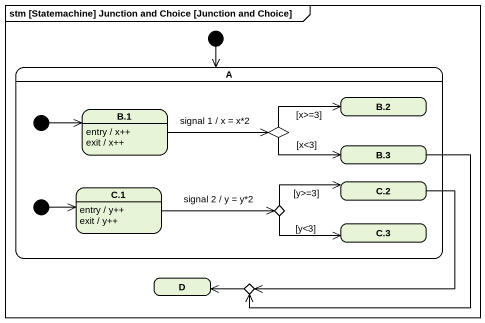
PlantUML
@startuml
mainframe stm [Statemachine] Junction and Choice [Junction and Choice]
hide empty description
state A {
  state "B.2" as B_2
  state initial2 <<start>>
  state "B.1" as B_1
  B_1 : entry / x++
  B_1 : exit / x++
  state choice1 <<choice>>
  state "B.3" as B_3
  state initial3 <<start>>
  state "C.1" as C_1
  C_1 : entry / y++
  C_1 : exit / y++
  state choice2 <<choice>>
  state "C.2" as C_2
  state "C.3" as C_3
}
state D
state choice3 <<choice>>
[*] --> A
initial2 -right-> B_1
B_1 -right-> choice1 : signal 1 / x = x*2
choice1 -right-> B_2 : [x>=3]
choice1 -right-> B_3 : [x<3]
B_3 --> choice3
initial3 -right-> C_1
C_1 -right-> choice2 : signal 2 / y = y*2
choice2 -right-> C_2 : [y>=3]
choice2 -right-> C_3 : [y<3]
C_2 --> choice3
choice3 -left-> D
@enduml
